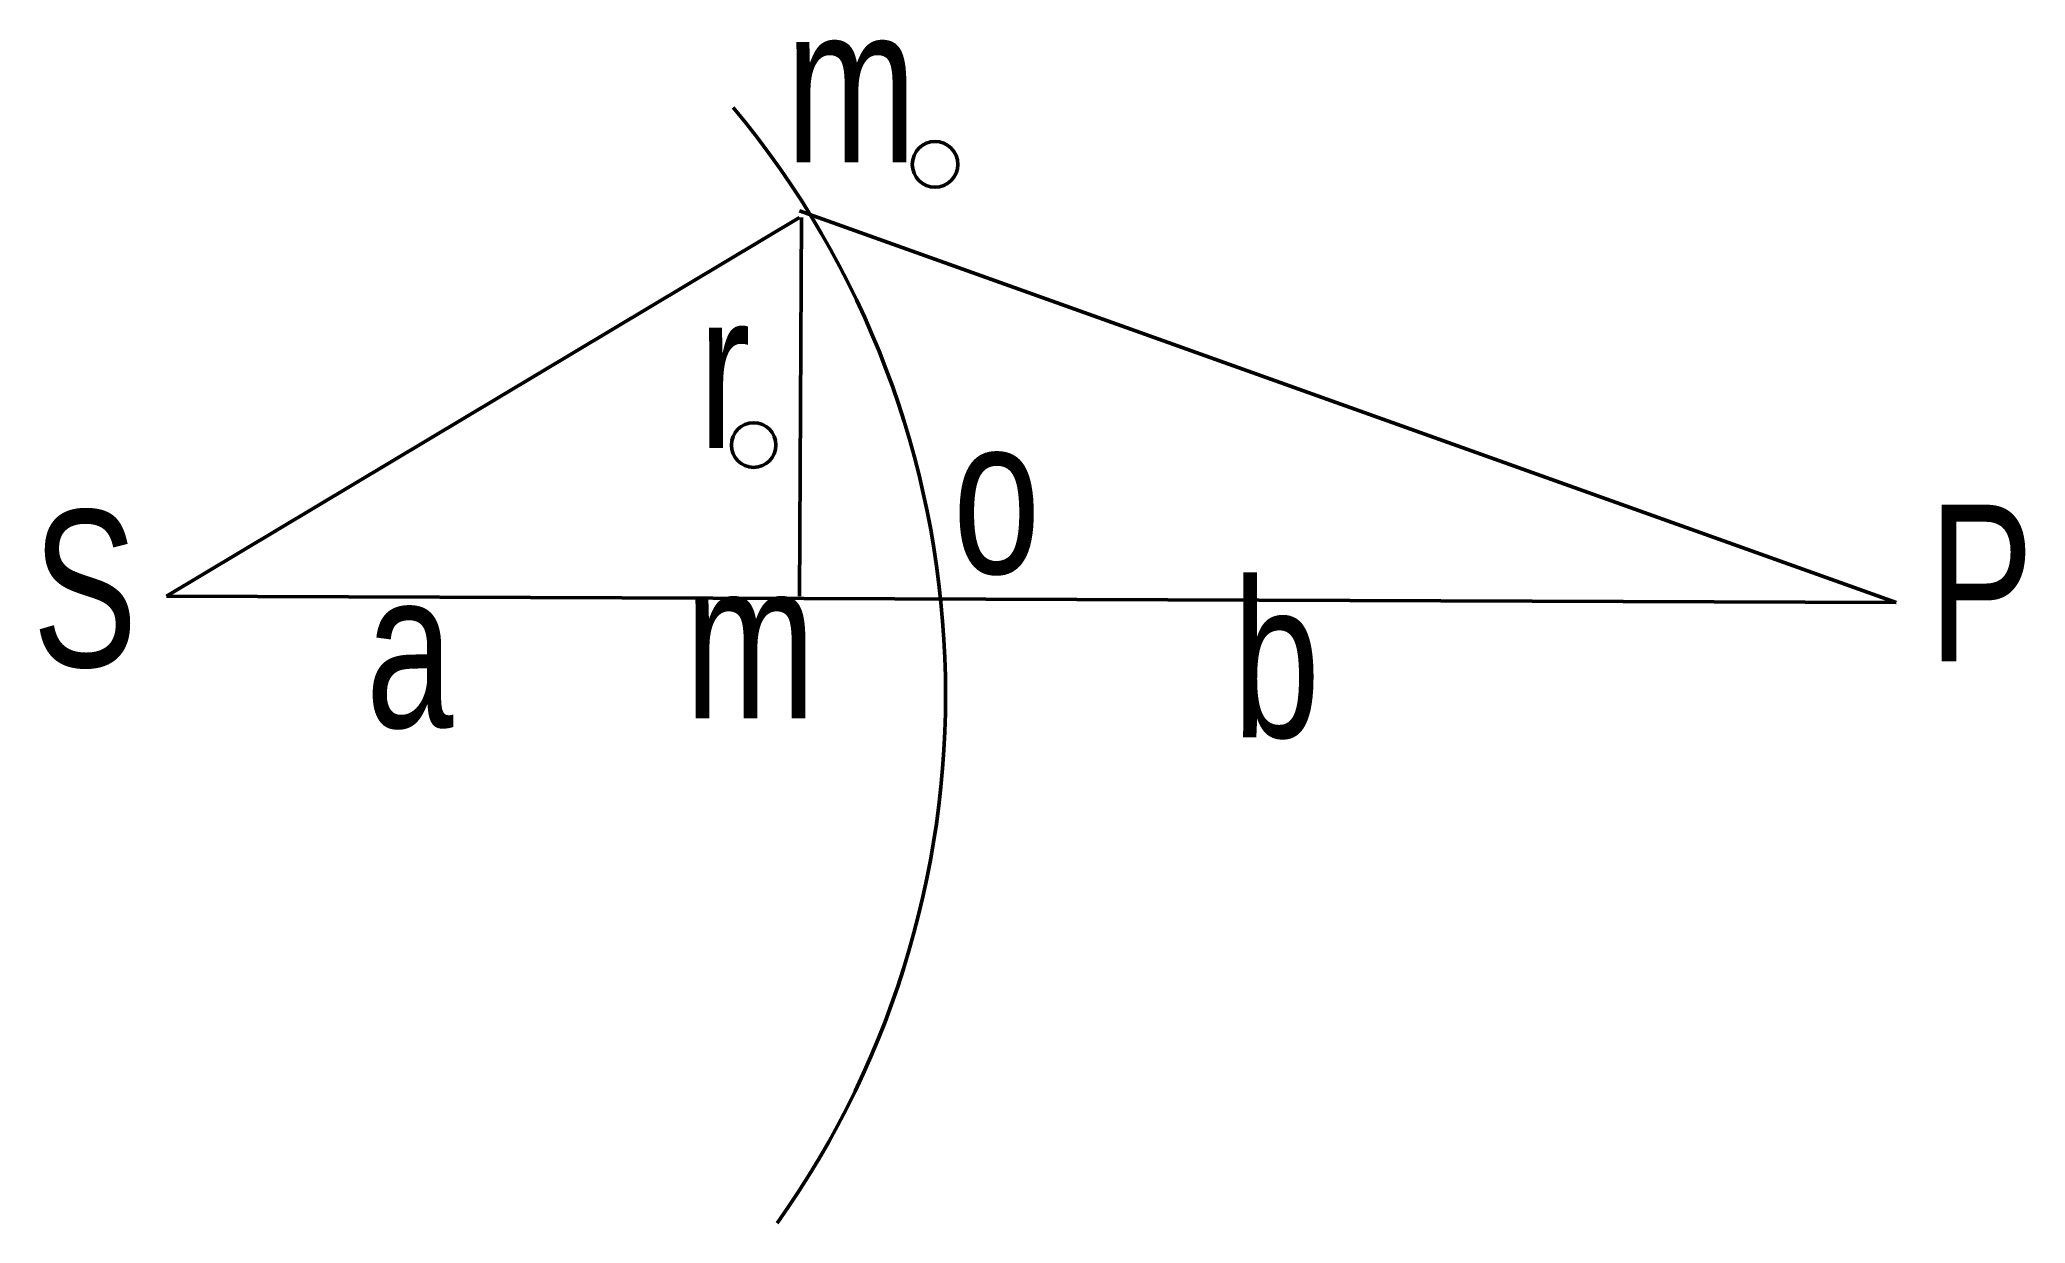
# Model space of a CAD drawing. Header units: millimetres. Extents: x 53.4 to 129.4, y 29 to 74.3.
import ezdxf

# ---------------------------------------------------------------- set-up
doc = ezdxf.new("R2010")
doc.units = ezdxf.units.MM
doc.layers.get('0').update_dxf_attribs({"linetype": 'CONTINUOUS', "lineweight": 0})
doc.styles.get("Standard").update_dxf_attribs({"font": 'txt', "width": 0.75})

msp = doc.modelspace()

# ---------------------------------------------------------------- linework, layer by layer
at = {"lineweight": 50}
for p, q in [((124.5, 52.75), (82.5, 67.75)), ((82.5, 67.5), (58.25, 53)), ((82.57536, 67.50208), (82.5, 53)), ((58.25, 53), (124.5, 52.75))]:
    msp.add_line(p, q, dxfattribs=at)
for centre, radius in [((87.687168, 69.533696), 0.874359), ((80.740352, 58.785792), 0.854485)]:
    msp.add_circle(centre, radius, dxfattribs=at)
msp.add_arc((53, 49.25), 35.089172, 324.7187922, 39.80557109, dxfattribs=at)

# ---------------------------------------------------------------- texts
at = {"lineweight": 50, "char_height": 6, "width": 100, "attachment_point": 5}
for s, insert in [('m', (84.475904, 72.613888)), ('r', (79.62624, 61.669376)), ('o', (90.046464, 56.819712)), ('S', (55.13216, 53.248)), ('P', (127.75, 53.5)), ('b', (100.7616, 50.54464)), ('a', (67.567616, 50.921472)), ('m', (80.60928, 51.314688))]:
    msp.add_mtext(s, dxfattribs=dict(at, insert=insert))

doc.saveas('drawing.dxf')
